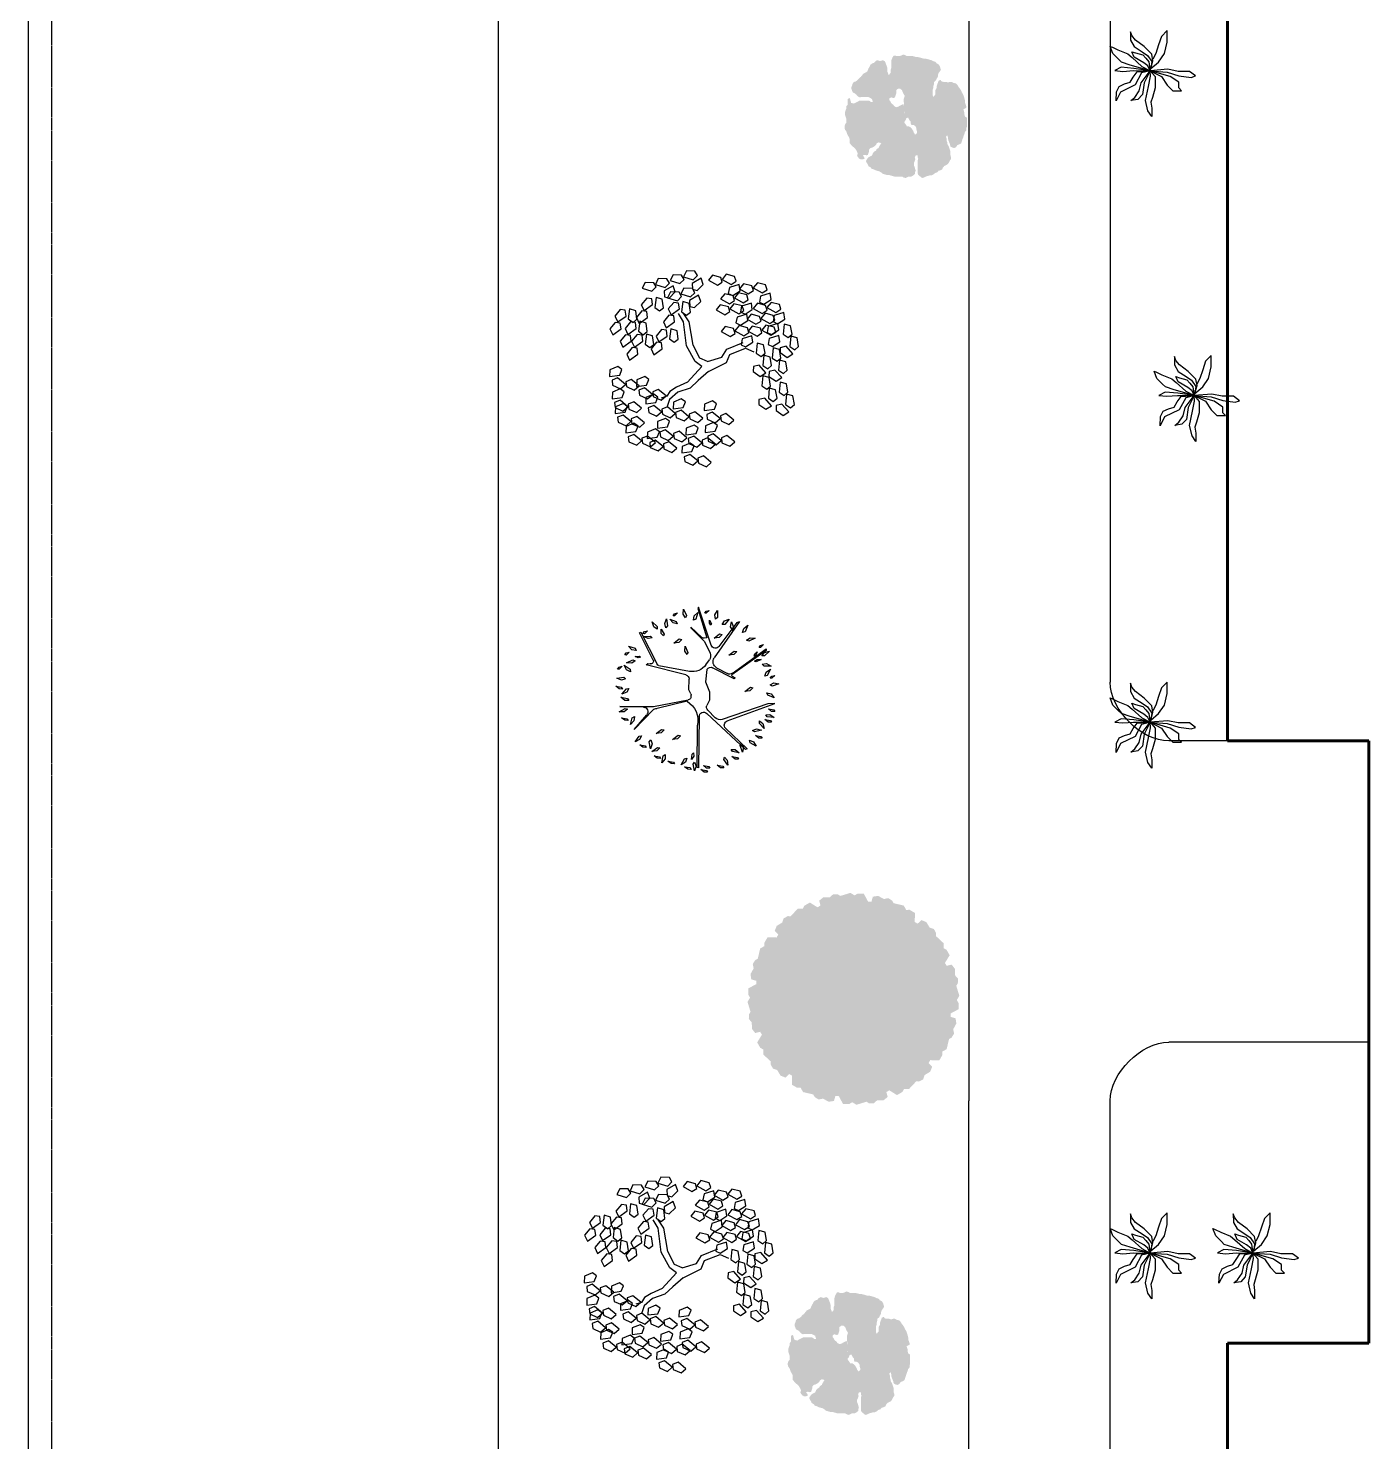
# Model space of a CAD drawing. Header units: millimetres. Extents: x -273369 to 399464, y -35443 to 194245.
# Drawn here: x -273369 to -261969, y -15001 to -2983 of the extents above; entities that cross this region are included whole.
import ezdxf

# ---------------------------------------------------------------- set-up
doc = ezdxf.new("R2010")
doc.units = ezdxf.units.MM
doc.linetypes.add('ACAD_ISO02W100', pattern=[15, 12, -3])
doc.layers.add('TREES', color=3, linetype='Continuous')

# ---------------------------------------------------------------- blocks, each defined once
blk = doc.blocks.new('R_TREE13')
at = {"layer": 'TREES', "color": 3}
for p, q in [((-577, 1185), (-609, 1159)), ((-575, 1160), (-577, 1185)), ((-331, 1155), (-407, 1192)), ((-407, 1192), (-341, 1098)), ((-390, 1229), (-343, 1279)), ((-377, 1278), (-390, 1229)), ((-345, 1304), (-377, 1278)), ((-343, 1279), (-345, 1304)), ((-197, 1314), (-209, 1201)), ((-209, 1201), (-182, 1170)), ((-164, 1237), (-197, 1314)), ((-182, 1170), (-164, 1237)), ((-18, 1279), (-61, 1330)), ((-61, 1330), (-45, 1241)), ((-45, 1241), (-16, 1223)), ((66, 1231), (-22, 1158)), ((-16, 1223), (-18, 1279)), ((36, 1153), (66, 1231)), ((171, 1185), (117, 1250)), ((117, 1250), (138, 1137)), ((174, 1116), (171, 1185)), ((282, 874), (269, 1263)), ((269, 1263), (269, 710)), ((359, 1276), (301, 1178)), ((301, 1178), (314, 1138)), ((314, 1138), (357, 1192)), ((357, 1192), (359, 1276)), ((497, 1186), (454, 1238)), ((454, 1238), (471, 1148)), ((499, 1130), (497, 1186)), ((-939, 940), (-948, 923)), ((-493, 719), (-939, 940)), ((-659, 1066), (-719, 1123)), ((-719, 1123), (-685, 1015)), ((-685, 1015), (-647, 998)), ((-647, 998), (-659, 1066)), ((-622, 1111), (-575, 1160)), ((-609, 1159), (-622, 1111)), ((-549, 1013), (-558, 945)), ((-558, 945), (-542, 926)), ((-531, 966), (-549, 1013)), ((-542, 926), (-531, 966)), ((-445, 1154), (-496, 1052)), ((-496, 1052), (-481, 1013)), ((-481, 1013), (-441, 1070)), ((-441, 1070), (-445, 1154)), ((-341, 1098), (-300, 1093)), ((-300, 1093), (-331, 1155)), ((-22, 1158), (-23, 1117)), ((-23, 1117), (36, 1153)), ((138, 1137), (174, 1116)), ((327, 719), (646, 1029)), ((646, 1029), (405, 821)), ((455, 1062), (436, 1025)), ((436, 1025), (505, 1034)), ((565, 1093), (455, 1062)), ((471, 1148), (499, 1130)), ((505, 1034), (565, 1093)), ((758, 949), (753, 908)), ((753, 908), (815, 940)), ((850, 1016), (758, 949)), ((815, 940), (850, 1016)), ((940, 887), (898, 939)), ((898, 939), (914, 849)), ((-1040, 708), (-1119, 736)), ((-1119, 736), (-1044, 651)), ((-1002, 651), (-1040, 708)), ((-973, 812), (-925, 861)), ((-960, 860), (-973, 812)), ((-927, 886), (-960, 860)), ((-948, 923), (-425, 655)), ((-925, 861), (-927, 886)), ((-881, 876), (-886, 762)), ((-886, 762), (-857, 733)), ((-844, 801), (-881, 876)), ((-857, 733), (-844, 801)), ((-415, 833), (-435, 808)), ((-435, 808), (-428, 769)), ((-249, 180), (-415, 833)), ((269, 710), (159, 141)), ((851, 781), (819, 755)), ((819, 755), (886, 735)), ((964, 764), (851, 781)), ((886, 735), (964, 764)), ((914, 849), (943, 832)), ((943, 832), (940, 887)), ((1012, 739), (943, 648)), ((1000, 656), (1012, 739)), ((1121, 650), (1078, 702)), ((1078, 702), (1095, 612)), ((-1091, 529), (-1169, 498)), ((-1169, 498), (-1055, 484)), ((-1024, 511), (-1091, 529)), ((-1055, 484), (-1024, 511)), ((-1044, 651), (-1002, 651)), ((-998, 587), (-920, 539)), ((-931, 584), (-998, 587)), ((-888, 549), (-931, 584)), ((-920, 539), (-888, 549)), ((-401, 623), (-307, 119)), ((184, 161), (306, 655)), ((715, 670), (646, 579)), ((646, 579), (654, 538)), ((654, 538), (703, 587)), ((703, 587), (715, 670)), ((943, 648), (951, 607)), ((951, 607), (1000, 656)), ((1082, 555), (1061, 519)), ((1061, 519), (1130, 523)), ((1194, 577), (1082, 555)), ((1095, 612), (1123, 595)), ((1123, 595), (1121, 650)), ((1130, 523), (1194, 577)), ((1208, 423), (1166, 475)), ((1166, 475), (1182, 385)), ((-1266, 317), (-1219, 367)), ((-1254, 366), (-1266, 317)), ((-1221, 391), (-1254, 366)), ((-1219, 367), (-1221, 391)), ((-1101, 391), (-1166, 444)), ((-1166, 444), (-1125, 338)), ((-1125, 338), (-1086, 323)), ((-1086, 323), (-1101, 391)), ((-770, 380), (-839, 289)), ((-839, 289), (-831, 248)), ((-831, 248), (-782, 297)), ((-782, 297), (-770, 380)), ((812, 401), (743, 310)), ((743, 310), (751, 269)), ((751, 269), (800, 318)), ((800, 318), (812, 401)), ((1229, 259), (1129, 204)), ((1182, 385), (1211, 368)), ((1184, 188), (1229, 259)), ((1211, 368), (1208, 423)), ((-1244, 227), (-1327, 220)), ((-1327, 220), (-1223, 173)), ((-1217, 43), (-1275, -18)), ((-1275, -18), (-1166, 15)), ((-1185, 189), (-1244, 227)), ((-1223, 173), (-1185, 189)), ((-1149, 53), (-1217, 43)), ((-1166, 15), (-1149, 53)), ((-861, -84), (-1032, 100)), ((-1032, 100), (-1019, 100)), ((-1019, 100), (-797, -126)), ((-639, 199), (-723, 193)), ((-723, 193), (-619, 146)), ((-581, 162), (-639, 199)), ((-619, 146), (-581, 162)), ((-5, 131), (-181, 127)), ((61, 100), (-5, 131)), ((96, 99), (130, 98)), ((1052, 80), (1032, 53)), ((1032, 53), (1087, 50)), ((1143, 87), (1052, 80)), ((1087, 50), (1143, 87)), ((1129, 204), (1120, 164)), ((1120, 164), (1184, 188)), ((1218, 62), (1184, 38)), ((1184, 38), (1249, 13)), ((1329, 37), (1218, 62)), ((1249, 13), (1329, 37)), ((1301, 150), (1259, 202)), ((1259, 202), (1275, 112)), ((1275, 112), (1303, 95)), ((1303, 95), (1301, 150)), ((-1359, -26), (-1337, -13)), ((-737, -234), (-1359, -26)), ((-1337, -13), (-855, -161)), ((-1308, -204), (-1260, -154)), ((-1295, -155), (-1308, -204)), ((-1262, -129), (-1295, -155)), ((-1260, -154), (-1262, -129)), ((-1099, -205), (-1149, -208)), ((-1149, -208), (-1088, -238)), ((-1065, -228), (-1099, -205)), ((-1088, -238), (-1065, -228)), ((-855, -161), (-849, -121)), ((-797, -126), (-603, -217)), ((-414, -147), (-494, -205)), ((-342, -168), (-337, -165)), ((-337, -165), (-133, -139)), ((-133, -139), (30, -206)), ((30, -206), (168, -206)), ((168, -206), (252, -166)), ((330, -180), (456, -303)), ((979, -799), (385, -163)), ((436, -38), (1280, -25)), ((1275, -4), (576, -8)), ((1281, -159), (1238, -107)), ((1238, -107), (1254, -197)), ((1254, -197), (1283, -215)), ((1280, -25), (1275, -4)), ((1283, -215), (1281, -159)), ((1348, -118), (1305, -66)), ((1305, -66), (1321, -156)), ((1321, -156), (1350, -173)), ((1350, -173), (1348, -118)), ((-1234, -296), (-1307, -336)), ((-1307, -336), (-1193, -337)), ((-1165, -307), (-1234, -296)), ((-1193, -337), (-1165, -307)), ((-1134, -454), (-1163, -532)), ((-1163, -532), (-1077, -458)), ((-1076, -416), (-1134, -454)), ((-1124, -699), (-526, -285)), ((-717, -365), (-1108, -662)), ((-1077, -458), (-1076, -416)), ((-853, -283), (-922, -374)), ((-922, -374), (-914, -415)), ((-914, -415), (-865, -366)), ((-865, -366), (-853, -283)), ((-367, -324), (-269, -501)), ((-183, -615), (-366, -258)), ((225, -1166), (483, -418)), ((1141, -443), (1101, -452)), ((1101, -452), (1150, -500)), ((1233, -511), (1141, -443)), ((1276, -386), (1233, -334)), ((1233, -334), (1249, -424)), ((1249, -424), (1278, -441)), ((1278, -441), (1276, -386)), ((-1108, -662), (-1124, -699)), ((-1038, -554), (-1121, -567)), ((-1121, -567), (-1015, -607)), ((-978, -588), (-1038, -554)), ((-1015, -607), (-978, -588)), ((-273, -578), (-678, -1139)), ((-647, -1139), (-250, -575)), ((-570, -525), (-639, -615)), ((-639, -615), (-631, -656)), ((-631, -656), (-582, -608)), ((-582, -608), (-570, -525)), ((-228, -577), (-198, -630)), ((-198, -630), (-183, -615)), ((506, -499), (221, -1281)), ((628, -471), (968, -824)), ((975, -562), (977, -631)), ((1010, -584), (975, -562)), ((977, -631), (1029, -697)), ((1029, -697), (1010, -584)), ((1094, -576), (1110, -666)), ((1136, -628), (1094, -576)), ((1110, -666), (1138, -683)), ((1138, -683), (1136, -628)), ((1150, -500), (1233, -511)), ((-1012, -770), (-1063, -836)), ((-1063, -836), (-958, -791)), ((-945, -751), (-1012, -770)), ((-958, -791), (-945, -751)), ((-819, -815), (-857, -873)), ((-857, -873), (-851, -957)), ((-851, -957), (-803, -853)), ((-803, -853), (-819, -815)), ((24, -787), (-45, -878)), ((-45, -878), (-37, -919)), ((-37, -919), (12, -870)), ((12, -870), (24, -787)), ((666, -914), (639, -978)), ((689, -949), (666, -914)), ((826, -865), (851, -929)), ((866, -873), (826, -865)), ((922, -973), (866, -873)), ((912, -713), (876, -733)), ((876, -733), (937, -764)), ((1020, -750), (912, -713)), ((937, -764), (1020, -750)), ((968, -824), (979, -799)), ((-746, -1095), (-698, -1045)), ((-733, -1046), (-746, -1095)), ((-700, -1021), (-733, -1046)), ((-698, -1045), (-700, -1021)), ((-678, -1139), (-647, -1139)), ((-636, -1194), (-559, -1109)), ((-616, -1112), (-636, -1194)), ((-594, -951), (-625, -991)), ((-625, -991), (-562, -965)), ((-563, -1068), (-616, -1112)), ((-554, -941), (-594, -951)), ((-559, -1109), (-563, -1068)), ((-562, -965), (-554, -941)), ((-473, -944), (-504, -990)), ((-504, -990), (-500, -1057)), ((-500, -1057), (-461, -975)), ((-461, -975), (-473, -944)), ((-422, -1075), (-433, -1144)), ((-433, -1144), (-394, -1218)), ((-391, -1104), (-422, -1075)), ((-394, -1218), (-391, -1104)), ((-294, -1140), (-340, -1210)), ((-340, -1210), (-239, -1157)), ((-229, -1117), (-294, -1140)), ((-239, -1157), (-229, -1117)), ((47, -1151), (64, -1218)), ((86, -1165), (47, -1151)), ((406, -1130), (403, -1199)), ((440, -1155), (406, -1130)), ((451, -1268), (440, -1155)), ((528, -1169), (485, -1117)), ((485, -1117), (502, -1207)), ((547, -1026), (506, -1030)), ((506, -1030), (549, -1084)), ((631, -1104), (547, -1026)), ((549, -1084), (631, -1104)), ((639, -978), (660, -1059)), ((660, -1059), (689, -949)), ((791, -1015), (748, -963)), ((748, -963), (765, -1053)), ((765, -1053), (793, -1070)), ((793, -1070), (791, -1015)), ((851, -929), (922, -973)), ((-240, -1281), (-193, -1231)), ((-228, -1232), (-240, -1281)), ((-195, -1206), (-228, -1232)), ((-193, -1231), (-195, -1206)), ((-85, -1202), (-116, -1264)), ((-116, -1264), (-100, -1346)), ((-100, -1346), (-64, -1238)), ((-64, -1238), (-85, -1202)), ((64, -1218), (130, -1270)), ((130, -1270), (86, -1165)), ((221, -1281), (225, -1166)), ((353, -1226), (310, -1174)), ((310, -1174), (326, -1264)), ((326, -1264), (355, -1281)), ((355, -1281), (353, -1226)), ((403, -1199), (451, -1268)), ((502, -1207), (530, -1225)), ((530, -1225), (528, -1169))]:
    blk.add_line(p, q, dxfattribs=at)
for centre, radius, start, end in [((-473, 760), 45.5, 243.64, 10.6014), ((356, 877), 74.2, 181.8634, 310.8225), ((379, 666), 74.2, 134.2448, 188.0202), ((-446, 614), 45.5, 10.6014, 62.8786), ((-569, 70), 267, 305.6088, 10.6014), ((-182, 197), 69.3, 194.2079, 271.0805), ((80, 142), 45.5, 245.2333, 290.9483), ((113, 140), 45.5, 290.9483, 1.3032), ((501, 356), 372, 211.6861, 281.6811), ((-894, -115), 45.5, 351.8668, 43.0362), ((-559, -115), 111, 246.551, 305.6088), ((-304, -226), 69.3, 123.3556, 207.1442), ((281, -229), 69.3, 45.654, 114.8963), ((439, -112), 74.2, 91.721, 223.4992), ((-761, -305), 74.2, 305.6088, 71.5971), ((-464, -377), 111, 28.8202, 123.7178), ((378, -382), 111, 341.1475, 45.654), ((576, -524), 74.2, 45.654, 159.9847), ((-334, -537), 74.2, 322.3062, 28.8202), ((-239, -584), 13.6, 28.8202, 142.9276)]:
    blk.add_arc(centre, radius, start, end, dxfattribs=at)
blk = doc.blocks.new('R_TREE9')
at = {"layer": 'TREES', "color": 3}
for p, q in [((-699, 992), (-617, 1059)), ((-617, 1059), (-545, 1024)), ((-540, 1054), (-459, 1120)), ((-532, 993), (-540, 1054)), ((-386, 1085), (-460, 983)), ((-459, 1120), (-386, 1085)), ((3, 1024), (43, 1121)), ((43, 1121), (124, 1124)), ((124, 1124), (108, 1000)), ((143, 1027), (171, 1094)), ((171, 1094), (232, 1087)), ((232, 1087), (275, 991)), ((278, 993), (318, 1090)), ((318, 1090), (399, 1093)), ((399, 1093), (382, 969)), ((418, 996), (445, 1063)), ((445, 1063), (506, 1056)), ((459, 955), (499, 1052)), ((499, 1052), (580, 1055)), ((506, 1056), (550, 960)), ((580, 1055), (563, 931)), ((-707, 879), (-583, 895)), ((-683, 802), (-707, 879)), ((-690, 932), (-699, 992)), ((-618, 922), (-690, 932)), ((-545, 1024), (-618, 922)), ((-583, 895), (-540, 835)), ((-547, 867), (-465, 934)), ((-460, 983), (-532, 993)), ((-393, 899), (-466, 797)), ((-465, 934), (-393, 899)), ((-388, 928), (-307, 995)), ((-380, 868), (-388, 928)), ((-235, 960), (-308, 858)), ((-307, 995), (-235, 960)), ((-231, 847), (-149, 914)), ((-77, 878), (-150, 777)), ((-149, 914), (-77, 878)), ((39, 974), (3, 1024)), ((108, 1000), (39, 974)), ((222, 930), (143, 1027)), ((161, 858), (189, 926)), ((189, 926), (250, 918)), ((275, 991), (222, 930)), ((250, 918), (294, 822)), ((314, 943), (278, 993)), ((382, 969), (314, 943)), ((497, 899), (418, 996)), ((436, 827), (464, 895)), ((495, 906), (459, 955)), ((464, 895), (525, 887)), ((563, 931), (495, 906)), ((550, 960), (497, 899)), ((525, 887), (568, 791)), ((599, 958), (626, 1026)), ((678, 861), (599, 958)), ((626, 1026), (687, 1018)), ((731, 922), (678, 861)), ((687, 1018), (731, 922)), ((698, 824), (739, 921)), ((739, 921), (819, 924)), ((819, 924), (803, 800)), ((838, 827), (866, 894)), ((866, 894), (927, 887)), ((927, 887), (970, 791)), ((-1032, 688), (-960, 724)), ((-960, 724), (-923, 604)), ((-839, 667), (-757, 734)), ((-685, 698), (-758, 597)), ((-757, 734), (-685, 698)), ((-579, 788), (-683, 802)), ((-681, 728), (-599, 795)), ((-672, 667), (-681, 728)), ((-527, 760), (-600, 658)), ((-599, 795), (-527, 760)), ((-540, 835), (-579, 788)), ((-555, 754), (-431, 769)), ((-532, 676), (-555, 754)), ((-538, 807), (-547, 867)), ((-466, 797), (-538, 807)), ((-431, 769), (-388, 710)), ((-388, 710), (-427, 662)), ((-389, 786), (-307, 853)), ((-381, 725), (-389, 786)), ((-308, 716), (-381, 725)), ((-308, 858), (-380, 868)), ((-235, 817), (-308, 716)), ((-307, 853), (-235, 817)), ((-223, 786), (-231, 847)), ((-150, 777), (-223, 786)), ((126, 692), (166, 790)), ((241, 761), (161, 858)), ((166, 790), (247, 793)), ((247, 793), (230, 669)), ((294, 822), (241, 761)), ((266, 695), (294, 763)), ((294, 763), (354, 755)), ((354, 755), (398, 659)), ((516, 730), (436, 827)), ((568, 791), (516, 730)), ((617, 789), (645, 857)), ((697, 693), (617, 789)), ((645, 857), (706, 849)), ((749, 754), (697, 693)), ((734, 774), (698, 824)), ((706, 849), (749, 754)), ((803, 800), (734, 774)), ((918, 730), (838, 827)), ((857, 658), (885, 726)), ((885, 726), (945, 718)), ((970, 791), (918, 730)), ((945, 718), (989, 622)), ((-1079, 525), (-1007, 561)), ((-1075, 419), (-1079, 525)), ((-1028, 582), (-1032, 688)), ((-975, 552), (-1028, 582)), ((-1007, 561), (-970, 441)), ((-923, 604), (-975, 552)), ((-847, 553), (-723, 569)), ((-824, 476), (-847, 553)), ((-830, 606), (-839, 667)), ((-758, 597), (-830, 606)), ((-723, 569), (-681, 510)), ((-600, 658), (-672, 667)), ((-427, 662), (-532, 676)), ((-453, 485), (-372, 552)), ((-397, 672), (-273, 688)), ((-374, 595), (-397, 672)), ((-269, 581), (-374, 595)), ((-372, 552), (-299, 517)), ((-295, 547), (-214, 613)), ((-287, 486), (-295, 547)), ((-273, 688), (-231, 629)), ((-231, 629), (-269, 581)), ((-214, 613), (-141, 578)), ((-141, 578), (-214, 476)), ((162, 643), (126, 692)), ((230, 669), (162, 643)), ((345, 598), (266, 695)), ((284, 527), (312, 594)), ((364, 430), (284, 527)), ((312, 594), (373, 587)), ((342, 580), (382, 677)), ((378, 530), (342, 580)), ((398, 659), (345, 598)), ((373, 587), (416, 491)), ((446, 556), (378, 530)), ((382, 677), (463, 680)), ((463, 680), (446, 556)), ((482, 582), (510, 650)), ((561, 486), (482, 582)), ((510, 650), (570, 643)), ((614, 547), (561, 486)), ((570, 643), (614, 547)), ((640, 436), (680, 533)), ((680, 533), (761, 536)), ((761, 536), (744, 412)), ((768, 561), (809, 658)), ((804, 511), (768, 561)), ((873, 537), (804, 511)), ((809, 658), (889, 661)), ((936, 561), (857, 658)), ((889, 661), (873, 537)), ((908, 564), (936, 631)), ((988, 467), (908, 564)), ((936, 631), (997, 624)), ((989, 622), (936, 561)), ((1040, 528), (988, 467)), ((997, 624), (1040, 528)), ((-1125, 343), (-1053, 380)), ((-1021, 389), (-1075, 419)), ((-1053, 380), (-1016, 260)), ((-970, 441), (-1021, 389)), ((-989, 344), (-927, 453)), ((-927, 453), (-854, 450)), ((-915, 375), (-843, 411)), ((-911, 269), (-915, 375)), ((-839, 391), (-914, 316)), ((-854, 450), (-839, 391)), ((-843, 411), (-806, 291)), ((-719, 462), (-824, 476)), ((-786, 335), (-705, 402)), ((-681, 510), (-719, 462)), ((-705, 402), (-632, 367)), ((-632, 367), (-705, 265)), ((-628, 396), (-547, 463)), ((-620, 336), (-628, 396)), ((-547, 463), (-474, 428)), ((-474, 428), (-547, 326)), ((-462, 372), (-338, 388)), ((-438, 295), (-462, 372)), ((-445, 425), (-453, 485)), ((-372, 415), (-445, 425)), ((-299, 517), (-372, 415)), ((-338, 388), (-295, 328)), ((-214, 476), (-287, 486)), ((256, 302), (308, 383)), ((308, 383), (367, 421)), ((320, 283), (408, 389)), ((416, 491), (364, 430)), ((367, 421), (390, 489)), ((408, 389), (507, 421)), ((500, 414), (528, 482)), ((580, 317), (500, 414)), ((528, 482), (589, 474)), ((632, 378), (580, 317)), ((589, 474), (632, 378)), ((676, 386), (640, 436)), ((744, 412), (676, 386)), ((780, 439), (808, 506)), ((859, 342), (780, 439)), ((808, 506), (868, 499)), ((912, 403), (859, 342)), ((868, 499), (912, 403)), ((927, 395), (955, 463)), ((1006, 298), (927, 395)), ((955, 463), (1015, 455)), ((1059, 359), (1006, 298)), ((1015, 455), (1059, 359)), ((-1172, 180), (-1100, 217)), ((-1168, 75), (-1172, 180)), ((-1121, 238), (-1125, 343)), ((-1068, 208), (-1121, 238)), ((-1100, 217), (-1063, 97)), ((-1016, 260), (-1068, 208)), ((-914, 316), (-989, 344)), ((-962, 212), (-890, 248)), ((-958, 106), (-962, 212)), ((-858, 239), (-911, 269)), ((-890, 248), (-853, 128)), ((-806, 291), (-858, 239)), ((-795, 222), (-671, 238)), ((-771, 145), (-795, 222)), ((-778, 275), (-786, 335)), ((-705, 265), (-778, 275)), ((-671, 238), (-628, 178)), ((-628, 178), (-667, 131)), ((-545, 145), (-656, 220)), ((-545, 214), (-650, 277)), ((-547, 326), (-620, 336)), ((-253, 177), (-545, 214)), ((-334, 281), (-438, 295)), ((-295, 328), (-334, 281)), ((-60, 70), (-253, 177)), ((197, 164), (256, 302)), ((267, 133), (320, 283)), ((400, 242), (441, 339)), ((436, 192), (400, 242)), ((505, 218), (436, 192)), ((441, 339), (521, 342)), ((521, 342), (505, 218)), ((540, 244), (568, 312)), ((620, 148), (540, 244)), ((568, 312), (629, 305)), ((672, 209), (620, 148)), ((629, 305), (672, 209)), ((722, 85), (762, 183)), ((762, 183), (843, 186)), ((798, 270), (826, 338)), ((878, 173), (798, 270)), ((826, 338), (887, 330)), ((843, 186), (826, 61)), ((930, 234), (878, 173)), ((887, 330), (930, 234)), ((944, 135), (984, 233)), ((984, 233), (1065, 236)), ((1065, 236), (1048, 111)), ((1083, 138), (1111, 206)), ((1111, 206), (1172, 198)), ((1172, 198), (1216, 102)), ((-1115, 45), (-1168, 75)), ((-1063, 97), (-1115, 45)), ((-1083, 0), (-1020, 108)), ((-1020, 108), (-947, 106)), ((-933, 47), (-1007, -28)), ((-905, 76), (-958, 106)), ((-947, 106), (-933, 47)), ((-853, 128), (-905, 76)), ((-873, 31), (-810, 140)), ((-797, 3), (-873, 31)), ((-810, 140), (-737, 137)), ((-723, 78), (-797, 3)), ((-667, 131), (-771, 145)), ((-737, 137), (-723, 78)), ((-258, 95), (-545, 145)), ((-101, 14), (-258, 95)), ((-60, -80), (-101, 14)), ((4, -11), (-60, 70)), ((4, -11), (197, 164)), ((63, -93), (174, 33)), ((174, 33), (267, 133)), ((559, 76), (587, 144)), ((638, -21), (559, 76)), ((587, 144), (647, 136)), ((691, 40), (638, -21)), ((647, 136), (691, 40)), ((757, 36), (722, 85)), ((826, 61), (757, 36)), ((861, 88), (889, 156)), ((941, -9), (861, 88)), ((889, 156), (950, 148)), ((994, 52), (941, -9)), ((979, 86), (944, 135)), ((950, 148), (994, 52)), ((1048, 111), (979, 86)), ((1163, 41), (1083, 138)), ((1102, -31), (1130, 37)), ((1130, 37), (1191, 30)), ((1216, 102), (1163, 41)), ((1191, 30), (1234, -66)), ((-1119, -142), (-1057, -91)), ((-1093, -244), (-1119, -142)), ((-1007, -28), (-1083, 0)), ((-1057, -91), (-996, -201)), ((-60, -80), (-112, -255)), ((63, -93), (-48, -312)), ((424, -140), (464, -43)), ((460, -190), (424, -140)), ((528, -164), (460, -190)), ((464, -43), (545, -40)), ((545, -40), (528, -164)), ((564, -137), (591, -70)), ((643, -234), (564, -137)), ((591, -70), (652, -77)), ((696, -173), (643, -234)), ((652, -77), (696, -173)), ((692, -153), (733, -55)), ((728, -202), (692, -153)), ((733, -55), (813, -52)), ((813, -52), (797, -176)), ((832, -150), (860, -82)), ((912, -247), (832, -150)), ((860, -82), (921, -90)), ((880, -81), (908, -13)), ((959, -177), (880, -81)), ((908, -13), (969, -20)), ((921, -90), (964, -186)), ((1012, -116), (959, -177)), ((969, -20), (1012, -116)), ((1181, -127), (1102, -31)), ((1234, -66), (1181, -127)), ((-1131, -311), (-1068, -261)), ((-1105, -413), (-1131, -311)), ((-1035, -262), (-1093, -244)), ((-1068, -261), (-1007, -370)), ((-996, -201), (-1035, -262)), ((-967, -350), (-895, -336)), ((-895, -336), (-869, -392)), ((-892, -292), (-829, -241)), ((-866, -394), (-892, -292)), ((-829, -241), (-768, -351)), ((-757, -236), (-695, -185)), ((-731, -338), (-757, -236)), ((-673, -356), (-731, -338)), ((-695, -185), (-633, -294)), ((-633, -294), (-673, -356)), ((-489, -299), (-426, -248)), ((-463, -401), (-489, -299)), ((-426, -248), (-365, -357)), ((-212, -318), (-293, -518)), ((-112, -255), (-212, -318)), ((-48, -312), (-147, -355)), ((582, -306), (610, -238)), ((662, -403), (582, -306)), ((610, -238), (671, -246)), ((714, -342), (662, -403)), ((671, -246), (714, -342)), ((797, -176), (728, -202)), ((851, -318), (879, -251)), ((930, -415), (851, -318)), ((879, -251), (939, -258)), ((964, -186), (912, -247)), ((939, -258), (983, -354)), ((-1046, -431), (-1105, -413)), ((-1007, -370), (-1046, -431)), ((-1014, -524), (-952, -473)), ((-1005, -469), (-967, -350)), ((-926, -480), (-1005, -469)), ((-952, -473), (-890, -582)), ((-869, -392), (-926, -480)), ((-903, -461), (-840, -411)), ((-877, -563), (-903, -461)), ((-807, -412), (-866, -394)), ((-840, -411), (-779, -520)), ((-779, -520), (-819, -582)), ((-768, -351), (-807, -412)), ((-778, -619), (-740, -500)), ((-769, -405), (-706, -354)), ((-743, -507), (-769, -405)), ((-684, -525), (-743, -507)), ((-740, -500), (-668, -487)), ((-706, -354), (-645, -464)), ((-645, -464), (-684, -525)), ((-668, -487), (-641, -542)), ((-643, -563), (-605, -444)), ((-605, -444), (-533, -430)), ((-507, -485), (-564, -574)), ((-533, -430), (-507, -485)), ((-500, -468), (-437, -417)), ((-474, -570), (-500, -468)), ((-404, -419), (-463, -401)), ((-437, -417), (-376, -526)), ((-365, -357), (-404, -419)), ((-375, -626), (-337, -506)), ((-337, -506), (-265, -493)), ((-265, -493), (-238, -548)), ((-147, -355), (-223, -549)), ((983, -354), (930, -415)), ((-1026, -693), (-963, -642)), ((-1000, -795), (-1026, -693)), ((-988, -626), (-1014, -524)), ((-930, -644), (-988, -626)), ((-963, -642), (-902, -752)), ((-890, -582), (-930, -644)), ((-819, -582), (-877, -563)), ((-698, -630), (-778, -619)), ((-775, -693), (-712, -642)), ((-749, -795), (-775, -693)), ((-712, -642), (-651, -751)), ((-641, -542), (-698, -630)), ((-564, -574), (-643, -563)), ((-641, -618), (-578, -567)), ((-614, -720), (-641, -618)), ((-578, -567), (-517, -676)), ((-517, -676), (-556, -738)), ((-494, -630), (-432, -579)), ((-468, -732), (-494, -630)), ((-416, -588), (-474, -570)), ((-432, -579), (-371, -689)), ((-376, -526), (-416, -588)), ((-371, -689), (-410, -750)), ((-295, -637), (-375, -626)), ((-238, -548), (-295, -637)), ((-285, -692), (-161, -680)), ((-264, -770), (-285, -692)), ((-223, -549), (-177, -650)), ((-161, -680), (-120, -741)), ((-13, -715), (4, -644)), ((4, -644), (65, -642)), ((65, -642), (124, -729)), ((-941, -813), (-1000, -795)), ((-902, -752), (-941, -813)), ((-900, -851), (-862, -732)), ((-821, -862), (-900, -851)), ((-862, -732), (-790, -718)), ((-764, -773), (-821, -862)), ((-790, -718), (-764, -773)), ((-786, -862), (-724, -811)), ((-760, -964), (-786, -862)), ((-690, -813), (-749, -795)), ((-724, -811), (-662, -920)), ((-651, -751), (-690, -813)), ((-652, -787), (-589, -736)), ((-626, -889), (-652, -787)), ((-556, -738), (-614, -720)), ((-589, -736), (-528, -845)), ((-528, -845), (-567, -907)), ((-527, -945), (-488, -825)), ((-506, -799), (-443, -749)), ((-480, -901), (-506, -799)), ((-488, -825), (-417, -812)), ((-410, -750), (-468, -732)), ((-390, -867), (-447, -956)), ((-443, -749), (-382, -858)), ((-382, -858), (-421, -920)), ((-417, -812), (-390, -867)), ((-380, -957), (-342, -838)), ((-342, -838), (-270, -825)), ((-270, -825), (-244, -880)), ((-160, -787), (-264, -770)), ((-120, -741), (-160, -787)), ((-135, -771), (-10, -759)), ((-114, -849), (-135, -771)), ((-10, -866), (-114, -849)), ((81, -798), (-13, -715)), ((-10, -759), (30, -820)), ((30, -820), (-10, -866)), ((46, -909), (63, -838)), ((63, -838), (124, -836)), ((124, -729), (81, -798)), ((118, -761), (242, -749)), ((139, -839), (118, -761)), ((124, -836), (182, -923)), ((243, -856), (139, -839)), ((242, -749), (283, -810)), ((283, -810), (243, -856)), ((268, -840), (393, -828)), ((289, -918), (268, -840)), ((390, -784), (407, -712)), ((484, -867), (390, -784)), ((393, -828), (433, -889)), ((407, -712), (468, -710)), ((468, -710), (527, -798)), ((527, -798), (484, -867)), ((-702, -982), (-760, -964)), ((-662, -920), (-702, -982)), ((-661, -1020), (-623, -901)), ((-581, -1031), (-661, -1020)), ((-567, -907), (-626, -889)), ((-623, -901), (-551, -887)), ((-524, -942), (-581, -1031)), ((-551, -887), (-524, -942)), ((-447, -956), (-527, -945)), ((-519, -1024), (-394, -1012)), ((-498, -1102), (-519, -1024)), ((-421, -920), (-480, -901)), ((-394, -1012), (-354, -1073)), ((-301, -968), (-380, -957)), ((-244, -880), (-301, -968)), ((-246, -1047), (-229, -975)), ((-229, -975), (-168, -973)), ((-227, -886), (-102, -874)), ((-206, -964), (-227, -886)), ((-102, -981), (-206, -964)), ((-168, -973), (-110, -1061)), ((-102, -874), (-62, -935)), ((-62, -935), (-102, -981)), ((-77, -965), (48, -953)), ((-56, -1043), (-77, -965)), ((139, -992), (46, -909)), ((48, -953), (89, -1014)), ((89, -1014), (48, -1060)), ((182, -923), (139, -992)), ((194, -974), (318, -962)), ((215, -1052), (194, -974)), ((393, -935), (289, -918)), ((318, -962), (359, -1023)), ((359, -1023), (319, -1069)), ((344, -1053), (469, -1041)), ((433, -889), (393, -935)), ((466, -996), (483, -925)), ((560, -1079), (466, -996)), ((469, -1041), (509, -1102)), ((483, -925), (544, -923)), ((544, -923), (603, -1011)), ((603, -1011), (560, -1079)), ((-394, -1119), (-498, -1102)), ((-354, -1073), (-394, -1119)), ((-369, -1103), (-244, -1091)), ((-348, -1181), (-369, -1103)), ((-244, -1198), (-348, -1181)), ((-153, -1130), (-246, -1047)), ((-244, -1091), (-204, -1152)), ((-204, -1152), (-244, -1198)), ((-110, -1061), (-153, -1130)), ((48, -1060), (-56, -1043)), ((319, -1069), (215, -1052)), ((365, -1130), (344, -1053)), ((469, -1148), (365, -1130)), ((509, -1102), (469, -1148))]:
    blk.add_line(p, q, dxfattribs=at)
blk = doc.blocks.new('R_TREE8')
at = {"layer": 'TREES', "color": 3}
for p, q in [((-4, 1005), (-86, 880)), ((-4, 818), (-4, 1005)), ((-694, 461), (-793, 655)), ((-793, 655), (-781, 455)), ((-308, 624), (-466, 649)), ((-466, 649), (-378, 580)), ((-86, 880), (-139, 649)), ((-139, 649), (-74, 336)), ((-22, 686), (-4, 818)), ((13, 580), (-22, 686)), ((-781, 455), (-723, 336)), ((-723, 336), (-606, 279)), ((-372, 304), (-694, 461)), ((-378, 580), (-279, 436)), ((-209, 517), (-308, 624)), ((-279, 436), (-238, 254)), ((-168, 254), (-209, 517)), ((-74, 336), (-28, 110)), ((72, 367), (13, 580)), ((72, 117), (72, 367)), ((341, 305), (468, 432)), ((468, 432), (659, 432)), ((659, 432), (595, 369)), ((595, 369), (595, 242)), ((-822, -15), (-647, 4)), ((-647, 4), (-407, -15)), ((-606, 279), (-483, 242)), ((-483, 242), (-413, 129)), ((-413, 129), (-326, 10)), ((-226, 35), (-372, 304)), ((-326, 10), (-40, -12)), ((-238, 254), (-40, -12)), ((-40, -12), (-226, 35)), ((-40, -12), (-168, 254)), ((-40, -12), (72, 117)), ((405, 115), (-40, -12)), ((-40, -12), (214, 115)), ((-28, 110), (-40, -12)), ((-40, -12), (340, 17)), ((214, 115), (341, 305)), ((340, 17), (597, 98)), ((580, 4), (352, -46)), ((595, 242), (405, 115)), ((837, 4), (580, 4)), ((597, 98), (872, 135)), ((971, 104), (837, 4)), ((872, 135), (971, 104)), ((-738, -266), (-865, -393)), ((-682, -90), (-822, -15)), ((-675, -203), (-738, -266)), ((-402, -65), (-682, -90)), ((-484, -139), (-675, -203)), ((-536, -384), (-437, -303)), ((-40, -12), (-484, -139)), ((-437, -303), (-220, -109)), ((-407, -15), (-40, -12)), ((-40, -12), (-402, -65)), ((-180, -190), (-390, -315)), ((-220, -109), (-40, -12)), ((-197, -365), (-133, -290)), ((-86, -121), (-180, -190)), ((-133, -290), (-69, -209)), ((-98, -353), (-4, -215)), ((-40, -12), (-86, -121)), ((-69, -209), (-40, -12)), ((352, -46), (-40, -12)), ((-40, -12), (25, -234)), ((-4, -215), (-22, -59)), ((-22, -59), (151, -203)), ((25, -234), (-4, -378)), ((87, -393), (24, -266)), ((151, -203), (278, -393)), ((-865, -393), (-927, -553)), ((-927, -553), (-875, -534)), ((-875, -534), (-752, -472)), ((-752, -472), (-536, -384)), ((-472, -691), (-390, -547)), ((-390, -315), (-442, -434)), ((-442, -434), (-361, -409)), ((-390, -547), (-215, -434)), ((-361, -409), (-197, -365)), ((-168, -547), (-361, -691)), ((-215, -434), (-98, -353)), ((-4, -378), (-168, -547)), ((151, -584), (87, -393)), ((214, -774), (151, -584)), ((278, -393), (341, -647)), ((-477, -878), (-472, -691)), ((-442, -791), (-477, -878)), ((-361, -691), (-442, -791)), ((341, -901), (214, -774)), ((341, -647), (341, -901))]:
    blk.add_line(p, q, dxfattribs=at)

msp = doc.modelspace()

# ---------------------------------------------------------------- hatches: boundary and pattern name
h = msp.add_hatch(color=256)
h.dxf.hatch_style = 1
h.set_gradient(color1=(63, 127, 79), color2=(0, 153, 0), rotation=147, tint=1)
h.paths.add_polyline_path([(-266067.656, -4229.8), (-266101.273, -4220.225), (-266115.85, -4207.746), (-266132.15, -4199.04), (-266165.562, -4189.523), (-266180.344, -4181.629), (-266196.644, -4176.986), (-266207.275, -4163.637), (-266223.576, -4154.931), (-266228.537, -4141.583), (-266239.168, -4124.171), (-266244.837, -4110.822), (-266234.207, -4093.411), (-266223.576, -4080.062), (-266192.858, -4063.657), (-266186.013, -4045.239), (-266174.674, -4031.891), (-266159.082, -4023.185), (-266153.412, -4009.836), (-266137.111, -4001.131), (-266132.15, -3987.782), (-266114.488, -3958.854), (-266137.111, -3952.959), (-266153.412, -3961.665), (-266159.082, -3975.013), (-266174.674, -3987.782), (-266190.974, -3997.068), (-266207.275, -4001.131), (-266217.906, -4014.479), (-266217.906, -4027.828), (-266228.326, -4059.826), (-266239.168, -4062.651), (-266255.468, -4058.588), (-266271.769, -4062.651), (-266261.138, -4076), (-266255.468, -4089.348), (-266271.769, -4098.054), (-266287.361, -4098.054), (-266303.662, -4089.348), (-266314.293, -4076), (-266319.962, -4062.651), (-266314.293, -4049.302), (-266319.962, -4031.891), (-266336.263, -4005.193), (-266357.525, -3987.782), (-266373.825, -3970.37), (-266384.456, -3957.022), (-266384.456, -3922.199), (-266389.417, -3908.85), (-266400.048, -3891.439), (-266405.718, -3878.09), (-266410.679, -3860.678), (-266422.019, -3847.33), (-266426.98, -3829.918), (-266426.98, -3816.57), (-266422.019, -3799.158), (-266410.679, -3785.809), (-266410.679, -3755.049), (-266422.019, -3720.226), (-266422.019, -3693.529), (-266416.349, -3676.117), (-266410.679, -3662.769), (-266410.679, -3645.357), (-266400.048, -3632.009), (-266400.048, -3583.837), (-266384.456, -3575.131), (-266378.786, -3588.48), (-266370.626, -3617.119), (-266346.894, -3623.303), (-266297.992, -3597.186), (-266217.906, -3597.186), (-266201.605, -3609.954), (-266186.013, -3609.954), (-266193.552, -3583.495), (-266225.513, -3566.426), (-266282.4, -3566.426), (-266298.701, -3570.488), (-266314.293, -3561.783), (-266324.923, -3548.434), (-266341.224, -3535.665), (-266357.525, -3526.96), (-266368.156, -3498.355), (-266368.156, -3482.851), (-266362.486, -3469.502), (-266357.525, -3452.091), (-266346.894, -3438.742), (-266330.593, -3434.679), (-266314.293, -3421.33), (-266303.662, -3407.982), (-266287.361, -3395.213), (-266266.099, -3368.516), (-266234.415, -3351.594), (-266221.538, -3321.278), (-266212.236, -3306.996), (-266207.275, -3293.647), (-266190.974, -3280.878), (-266174.674, -3276.235), (-266164.043, -3262.887), (-266148.451, -3254.181), (-266123.819, -3261.197), (-266100.258, -3254.181), (-266083.957, -3262.887), (-266078.287, -3276.235), (-266073.326, -3289.584), (-266067.656, -3302.933), (-266062.695, -3320.344), (-266062.695, -3351.104), (-266057.025, -3364.453), (-266051.356, -3381.865), (-266035.764, -3362.286), (-266035.764, -3337.756), (-266030.094, -3324.407), (-266030.094, -3262.887), (-266025.133, -3245.475), (-266019.463, -3232.126), (-266008.832, -3214.715), (-265992.531, -3214.715), (-265983.838, -3219.358), (-265960.639, -3219.358), (-265944.338, -3214.715), (-265928.037, -3206.009), (-265912.445, -3210.652), (-265896.145, -3219.358), (-265847.951, -3219.358), (-265831.651, -3223.421), (-265815.35, -3228.064), (-265799.758, -3228.064), (-265783.457, -3232.126), (-265767.157, -3236.77), (-265751.565, -3241.413), (-265735.264, -3241.413), (-265718.963, -3245.475), (-265685.552, -3254.992), (-265670.77, -3262.887), (-265654.47, -3267.53), (-265643.839, -3280.878), (-265627.538, -3289.584), (-265616.907, -3302.933), (-265607.549, -3335.777), (-265616.907, -3351.104), (-265627.538, -3364.453), (-265633.208, -3381.865), (-265633.208, -3395.213), (-265643.839, -3412.625), (-265649.508, -3425.974), (-265665.1, -3438.742), (-265665.1, -3452.091), (-265670.77, -3474.145), (-265670.77, -3487.494), (-265676.44, -3504.905), (-265676.44, -3553.077), (-265670.77, -3566.426), (-265654.47, -3545.958), (-265654.47, -3508.968), (-265643.839, -3491.557), (-265643.839, -3478.208), (-265638.878, -3460.796), (-265633.208, -3447.448), (-265627.538, -3430.036), (-265611.946, -3421.331), (-265601.315, -3434.679), (-265585.014, -3438.742), (-265563.753, -3438.742), (-265547.452, -3443.385), (-265531.151, -3438.742), (-265515.559, -3438.742), (-265499.259, -3447.448), (-265477.997, -3452.091), (-265466.657, -3465.439), (-265456.027, -3482.851), (-265445.396, -3496.2), (-265434.765, -3513.611), (-265429.095, -3526.96), (-265418.464, -3544.371), (-265413.503, -3557.72), (-265407.833, -3575.131), (-265402.872, -3597.186), (-265402.872, -3614.597), (-265397.202, -3627.946), (-265391.533, -3645.357), (-265391.533, -3658.706), (-265416.366, -3671.969), (-265407.833, -3698.172), (-265407.833, -3711.521), (-265402.872, -3732.995), (-265386.571, -3742.281), (-265386.571, -3821.213), (-265391.533, -3834.561), (-265391.533, -3851.973), (-265402.872, -3865.322), (-265407.833, -3882.733), (-265413.503, -3896.082), (-265418.464, -3913.493), (-265424.134, -3926.842), (-265429.095, -3944.253), (-265434.765, -3961.665), (-265451.065, -3970.37), (-265466.657, -3975.013), (-265477.997, -3992.425), (-265493.589, -4001.131), (-265509.89, -3997.068), (-265526.19, -3987.782), (-265531.151, -3966.308), (-265536.821, -3952.959), (-265541.782, -3939.61), (-265547.452, -3922.199), (-265547.452, -3908.85), (-265553.122, -3891.439), (-265563.753, -3904.787), (-265558.083, -3922.199), (-265558.083, -3939.61), (-265553.122, -3952.959), (-265553.122, -3966.308), (-265541.782, -3983.719), (-265536.821, -3997.068), (-265526.19, -4029.714), (-265526.19, -4062.651), (-265520.52, -4080.062), (-265520.52, -4093.411), (-265531.151, -4106.76), (-265536.821, -4120.109), (-265547.452, -4137.52), (-265578.756, -4154.239), (-265590.684, -4168.28), (-265595.645, -4181.629), (-265611.946, -4190.335), (-265627.538, -4194.397), (-265638.878, -4207.746), (-265654.47, -4212.389), (-265670.77, -4225.157), (-265687.071, -4233.863), (-265702.663, -4233.863), (-265735.264, -4243.149), (-265751.565, -4251.855), (-265767.157, -4255.918), (-265783.457, -4243.149), (-265799.758, -4229.8), (-265804.719, -4216.452), (-265804.719, -4106.76), (-265799.758, -4093.411), (-265804.719, -4080.062), (-265804.719, -4062.651), (-265821.02, -4062.651), (-265829.15, -4081.792), (-265824.474, -4096.154), (-265831.651, -4115.465), (-265837.321, -4128.814), (-265837.321, -4146.226), (-265831.651, -4159.574), (-265822.015, -4193.391), (-265826.69, -4207.746), (-265826.69, -4221.095), (-265842.282, -4233.863), (-265858.582, -4243.149), (-265882.868, -4243.149), (-265906.776, -4255.918), (-265923.076, -4251.855), (-265938.668, -4243.149), (-266003.162, -4243.149), (-266050.027, -4229.8)])
h.paths.add_polyline_path([(-266003.162, -3645.357), (-265987.57, -3654.063), (-265971.27, -3650), (-265954.969, -3640.714), (-265938.668, -3632.009), (-265923.076, -3627.946), (-265917.407, -3755.049), (-265923.076, -3597.186), (-265923.076, -3583.837), (-265914.572, -3557.72), (-265928.037, -3535.665), (-265933.707, -3522.317), (-265938.668, -3508.968), (-265954.969, -3496.2), (-265971.27, -3496.2), (-265987.57, -3508.968), (-265987.57, -3539.728), (-265992.531, -3553.077), (-265998.201, -3570.488), (-266008.975, -3576.504), (-266030.094, -3570.488), (-266046.394, -3579.194), (-266046.394, -3592.543), (-266035.764, -3605.891), (-266030.094, -3619.24), (-266013.793, -3632.009)], flags=16)
h.paths.add_polyline_path([(-265917.407, -3777.104), (-265906.776, -3763.755), (-265901.106, -3746.344), (-265885.514, -3742.281), (-265874.883, -3763.755), (-265864.252, -3777.104), (-265864.252, -3790.452), (-265858.582, -3803.801), (-265842.282, -3803.801), (-265826.69, -3812.507), (-265815.35, -3829.918), (-265815.35, -3843.267), (-265810.389, -3860.678), (-265810.389, -3874.027), (-265826.69, -3886.796), (-265837.321, -3869.384), (-265842.282, -3856.035), (-265852.913, -3838.624), (-265864.252, -3825.275), (-265879.844, -3816.57), (-265896.145, -3816.57), (-265906.776, -3799.158), (-265917.407, -3785.809)], flags=16)
h = msp.add_hatch(color=256)
h.dxf.hatch_style = 1
h.set_gradient(color1=(153, 204, 0), color2=(51, 51, 51), rotation=208, tint=1)
h.paths.add_polyline_path([(-266325.564, -12135.98), (-266361.407, -12114.425), (-266386.498, -12129.452), (-266439.68, -12129.298), (-266475.841, -12061.872), (-266504.786, -12061.872), (-266516.683, -12103.944), (-266561.754, -12110.324), (-266610.46, -12083.577), (-266647.247, -12091.416), (-266681.199, -12069.76), (-266692.649, -12048.328), (-266779.404, -12028.123), (-266799.668, -11991.534), (-266828.91, -11992.003), (-266874.89, -11965.278), (-266872.494, -11888.805), (-266897.561, -11874.333), (-266928.9, -11904.82), (-266971.122, -11887.809), (-266999.93, -11840.292), (-267035.708, -11828.688), (-267054.283, -11792.957), (-267053.483, -11768.672), (-267118.512, -11707.796), (-267117.767, -11665.977), (-267143.326, -11651.762), (-267169.784, -11605.628), (-267129.472, -11540.598), (-267143.944, -11515.532), (-267186.328, -11526.264), (-267214.389, -11490.422), (-267215.578, -11434.867), (-267240.761, -11406.929), (-267238.982, -11366.697), (-267226.146, -11346.065), (-267252.025, -11260.83), (-267230.471, -11224.987), (-267245.498, -11199.897), (-267245.344, -11146.714), (-267177.918, -11110.553), (-267177.918, -11081.609), (-267219.99, -11069.712), (-267226.37, -11024.641), (-267199.622, -10975.934), (-267207.462, -10939.148), (-267185.806, -10905.196), (-267164.374, -10893.745), (-267144.168, -10806.991), (-267107.58, -10786.727), (-267108.049, -10757.484), (-267081.324, -10711.504), (-267004.851, -10713.9), (-266990.379, -10688.833), (-267020.866, -10657.494), (-267003.855, -10615.272), (-266956.338, -10586.464), (-266944.734, -10550.687), (-266909.003, -10532.111), (-266884.717, -10532.911), (-266823.842, -10467.882), (-266782.023, -10468.627), (-266767.808, -10443.068), (-266721.673, -10416.611), (-266656.644, -10456.922), (-266631.577, -10442.45), (-266642.31, -10400.066), (-266606.467, -10372.006), (-266550.913, -10370.816), (-266522.975, -10345.634), (-266482.743, -10347.413), (-266462.111, -10360.248), (-266376.876, -10334.369), (-266341.033, -10355.924), (-266315.943, -10340.897), (-266262.76, -10341.051), (-266226.599, -10408.476), (-266197.654, -10408.476), (-266185.757, -10366.404), (-266140.686, -10360.025), (-266091.98, -10386.772), (-266055.193, -10378.932), (-266021.241, -10400.589), (-266009.791, -10422.021), (-265923.036, -10442.226), (-265902.772, -10478.814), (-265873.53, -10478.346), (-265827.55, -10505.07), (-265829.946, -10581.543), (-265804.879, -10596.016), (-265773.54, -10565.529), (-265731.318, -10582.539), (-265702.51, -10630.056), (-265666.732, -10641.66), (-265648.157, -10677.391), (-265648.957, -10701.677), (-265583.928, -10762.553), (-265584.673, -10804.371), (-265559.114, -10818.587), (-265532.656, -10864.721), (-265572.968, -10929.75), (-265558.496, -10954.817), (-265516.112, -10944.084), (-265488.051, -10979.927), (-265486.862, -11035.482), (-265461.679, -11063.42), (-265463.458, -11103.651), (-265476.294, -11124.283), (-265450.415, -11209.518), (-265471.969, -11245.361), (-265456.942, -11270.452), (-265457.096, -11323.634), (-265524.522, -11359.795), (-265524.522, -11388.74), (-265482.45, -11400.637), (-265476.07, -11445.708), (-265502.818, -11494.414), (-265494.978, -11531.201), (-265516.634, -11565.153), (-265538.066, -11576.603), (-265558.272, -11663.358), (-265594.86, -11683.622), (-265594.392, -11712.864), (-265621.116, -11758.845), (-265697.589, -11756.448), (-265712.061, -11781.515), (-265681.574, -11812.854), (-265698.585, -11855.077), (-265746.102, -11883.884), (-265757.706, -11919.662), (-265793.437, -11938.237), (-265817.723, -11937.437), (-265878.599, -12002.466), (-265920.417, -12001.721), (-265934.632, -12027.28), (-265980.767, -12053.738), (-266045.796, -12013.426), (-266070.863, -12027.899), (-266060.13, -12070.282), (-266095.973, -12098.343), (-266151.527, -12099.532), (-266179.466, -12124.715), (-266219.697, -12122.936), (-266240.329, -12110.101)])
h = msp.add_hatch(color=256)
h.dxf.hatch_style = 1
h.set_gradient(color1=(63, 127, 79), color2=(0, 153, 0), rotation=147, tint=1)
h.paths.add_polyline_path([(-266550.267, -14747.169), (-266583.884, -14737.593), (-266598.46, -14725.114), (-266614.761, -14716.409), (-266648.172, -14706.892), (-266662.954, -14698.997), (-266679.255, -14694.354), (-266689.886, -14681.006), (-266706.186, -14672.3), (-266711.147, -14658.951), (-266721.778, -14641.54), (-266727.448, -14628.191), (-266716.817, -14610.78), (-266706.186, -14597.431), (-266675.469, -14581.025), (-266668.624, -14562.608), (-266657.284, -14549.259), (-266641.692, -14540.553), (-266636.023, -14527.205), (-266619.722, -14518.499), (-266614.761, -14505.15), (-266597.098, -14476.222), (-266619.722, -14470.327), (-266636.023, -14479.033), (-266641.692, -14492.382), (-266657.284, -14505.15), (-266673.585, -14514.436), (-266689.886, -14518.499), (-266700.517, -14531.848), (-266700.517, -14545.197), (-266710.936, -14577.194), (-266721.778, -14580.019), (-266738.079, -14575.957), (-266754.38, -14580.019), (-266743.749, -14593.368), (-266738.079, -14606.717), (-266754.38, -14615.423), (-266769.972, -14615.423), (-266786.272, -14606.717), (-266796.903, -14593.368), (-266802.573, -14580.019), (-266796.903, -14566.671), (-266802.573, -14549.259), (-266818.874, -14522.562), (-266840.135, -14505.15), (-266856.436, -14487.739), (-266867.067, -14474.39), (-266867.067, -14439.567), (-266872.028, -14426.219), (-266882.659, -14408.807), (-266888.329, -14395.458), (-266893.29, -14378.047), (-266904.629, -14364.698), (-266909.59, -14347.287), (-266909.59, -14333.938), (-266904.629, -14316.527), (-266893.29, -14303.178), (-266893.29, -14272.418), (-266904.629, -14237.595), (-266904.629, -14210.897), (-266898.96, -14193.486), (-266893.29, -14180.137), (-266893.29, -14162.726), (-266882.659, -14149.377), (-266882.659, -14101.206), (-266867.067, -14092.5), (-266861.397, -14105.849), (-266853.237, -14134.488), (-266829.505, -14140.671), (-266780.602, -14114.554), (-266700.517, -14114.554), (-266684.216, -14127.323), (-266668.624, -14127.323), (-266676.163, -14100.863), (-266708.124, -14083.794), (-266765.011, -14083.794), (-266781.311, -14087.857), (-266796.903, -14079.151), (-266807.534, -14065.802), (-266823.835, -14053.034), (-266840.135, -14044.328), (-266850.766, -14015.724), (-266850.766, -14000.219), (-266845.096, -13986.871), (-266840.135, -13969.459), (-266829.505, -13956.11), (-266813.204, -13952.048), (-266796.903, -13938.699), (-266786.272, -13925.35), (-266769.972, -13912.582), (-266748.71, -13885.884), (-266717.025, -13868.963), (-266704.149, -13838.647), (-266694.847, -13824.364), (-266689.886, -13811.015), (-266673.585, -13798.247), (-266657.284, -13793.604), (-266646.653, -13780.255), (-266631.062, -13771.549), (-266606.429, -13778.566), (-266582.868, -13771.549), (-266566.568, -13780.255), (-266560.898, -13793.604), (-266555.937, -13806.953), (-266550.267, -13820.301), (-266545.306, -13837.713), (-266545.306, -13868.473), (-266539.636, -13881.822), (-266533.966, -13899.233), (-266518.374, -13879.655), (-266518.374, -13855.124), (-266512.704, -13841.775), (-266512.704, -13780.255), (-266507.743, -13762.844), (-266502.074, -13749.495), (-266491.443, -13732.084), (-266475.142, -13732.084), (-266466.448, -13736.727), (-266443.249, -13736.727), (-266426.949, -13732.084), (-266410.648, -13723.378), (-266395.056, -13728.021), (-266378.755, -13736.727), (-266330.562, -13736.727), (-266314.261, -13740.789), (-266297.961, -13745.432), (-266282.369, -13745.432), (-266266.068, -13749.495), (-266249.767, -13754.138), (-266234.175, -13758.781), (-266217.875, -13758.781), (-266201.574, -13762.844), (-266168.163, -13772.361), (-266153.381, -13780.255), (-266137.08, -13784.898), (-266126.449, -13798.247), (-266110.149, -13806.953), (-266099.518, -13820.301), (-266090.159, -13853.146), (-266099.518, -13868.473), (-266110.149, -13881.822), (-266115.818, -13899.233), (-266115.818, -13912.582), (-266126.449, -13929.993), (-266132.119, -13943.342), (-266147.711, -13956.11), (-266147.711, -13969.459), (-266153.381, -13991.514), (-266153.381, -14004.862), (-266159.051, -14022.274), (-266159.051, -14070.445), (-266153.381, -14083.794), (-266137.08, -14063.326), (-266137.08, -14026.336), (-266126.449, -14008.925), (-266126.449, -13995.576), (-266121.488, -13978.165), (-266115.818, -13964.816), (-266110.149, -13947.405), (-266094.557, -13938.699), (-266083.926, -13952.048), (-266067.625, -13956.11), (-266046.363, -13956.11), (-266030.063, -13960.753), (-266013.762, -13956.11), (-265998.17, -13956.11), (-265981.869, -13964.816), (-265960.608, -13969.459), (-265949.268, -13982.808), (-265938.637, -14000.219), (-265928.006, -14013.568), (-265917.375, -14030.979), (-265911.706, -14044.328), (-265901.075, -14061.74), (-265896.114, -14075.088), (-265890.444, -14092.5), (-265885.483, -14114.554), (-265885.483, -14131.966), (-265879.813, -14145.314), (-265874.143, -14162.726), (-265874.143, -14176.075), (-265898.977, -14189.337), (-265890.444, -14215.54), (-265890.444, -14228.889), (-265885.483, -14250.363), (-265869.182, -14259.649), (-265869.182, -14338.581), (-265874.143, -14351.93), (-265874.143, -14369.341), (-265885.483, -14382.69), (-265890.444, -14400.101), (-265896.114, -14413.45), (-265901.075, -14430.862), (-265906.745, -14444.21), (-265911.706, -14461.622), (-265917.375, -14479.033), (-265933.676, -14487.739), (-265949.268, -14492.382), (-265960.608, -14509.793), (-265976.2, -14518.499), (-265992.5, -14514.436), (-266008.801, -14505.15), (-266013.762, -14483.676), (-266019.432, -14470.327), (-266024.393, -14456.979), (-266030.063, -14439.567), (-266030.063, -14426.219), (-266035.733, -14408.807), (-266046.363, -14422.156), (-266040.694, -14439.567), (-266040.694, -14456.979), (-266035.733, -14470.327), (-266035.733, -14483.676), (-266024.393, -14501.088), (-266019.432, -14514.436), (-266008.801, -14547.083), (-266008.801, -14580.019), (-266003.131, -14597.431), (-266003.131, -14610.78), (-266013.762, -14624.128), (-266019.432, -14637.477), (-266030.063, -14654.888), (-266061.367, -14671.607), (-266073.295, -14685.649), (-266078.256, -14698.997), (-266094.557, -14707.703), (-266110.149, -14711.766), (-266121.488, -14725.114), (-266137.08, -14729.758), (-266153.381, -14742.526), (-266169.682, -14751.232), (-266185.273, -14751.232), (-266217.875, -14760.518), (-266234.176, -14769.223), (-266249.767, -14773.286), (-266266.068, -14760.518), (-266282.369, -14747.169), (-266287.33, -14733.82), (-266287.33, -14624.128), (-266282.369, -14610.78), (-266287.33, -14597.431), (-266287.33, -14580.019), (-266303.631, -14580.019), (-266311.761, -14599.161), (-266307.084, -14613.522), (-266314.261, -14632.834), (-266319.931, -14646.183), (-266319.931, -14663.594), (-266314.261, -14676.943), (-266304.626, -14710.76), (-266309.3, -14725.114), (-266309.3, -14738.463), (-266324.892, -14751.232), (-266341.193, -14760.518), (-266365.479, -14760.518), (-266389.386, -14773.286), (-266405.687, -14769.223), (-266421.279, -14760.518), (-266485.773, -14760.518), (-266532.637, -14747.169)])
h.paths.add_polyline_path([(-266485.773, -14162.726), (-266470.181, -14171.432), (-266453.88, -14167.369), (-266437.58, -14158.083), (-266421.279, -14149.377), (-266405.687, -14145.314), (-266400.017, -14272.418), (-266405.687, -14114.554), (-266405.687, -14101.206), (-266397.182, -14075.088), (-266410.648, -14053.034), (-266416.318, -14039.685), (-266421.279, -14026.336), (-266437.58, -14013.568), (-266453.88, -14013.568), (-266470.181, -14026.336), (-266470.181, -14057.097), (-266475.142, -14070.445), (-266480.812, -14087.857), (-266491.586, -14093.872), (-266512.704, -14087.857), (-266529.005, -14096.562), (-266529.005, -14109.911), (-266518.374, -14123.26), (-266512.704, -14136.609), (-266496.404, -14149.377)], flags=16)
h.paths.add_polyline_path([(-266400.017, -14294.472), (-266389.386, -14281.123), (-266383.716, -14263.712), (-266368.125, -14259.649), (-266357.494, -14281.123), (-266346.863, -14294.472), (-266346.863, -14307.821), (-266341.193, -14321.17), (-266324.892, -14321.17), (-266309.3, -14329.875), (-266297.961, -14347.287), (-266297.961, -14360.636), (-266293, -14378.047), (-266293, -14391.396), (-266309.3, -14404.164), (-266319.931, -14386.753), (-266324.892, -14373.404), (-266335.523, -14355.993), (-266346.863, -14342.644), (-266362.455, -14333.938), (-266378.755, -14333.938), (-266389.386, -14316.527), (-266400.017, -14303.178)], flags=16)

# ---------------------------------------------------------------- linework, layer by layer
for p, q in [((-273368.737, 52557.324), (-273368.737, -35442.676)), ((-269368.737, -30442.676), (-269368.737, 8557.324)), ((-265368.737, 3737.324), (-265368.737, -12102.676)), ((-264168.737, 2537.324), (-264168.737, -8542.676)), ((-263168.737, -9042.676), (-263668.737, -9042.676)), ((-261968.737, -11602.676), (-263668.737, -11602.676)), ((-265368.737, -26942.676), (-265368.737, -12102.676)), ((-264168.737, -25742.676), (-264168.737, -12102.676))]:
    msp.add_line(p, q)
at = {"linetype": 'ACAD_ISO02W100'}
msp.add_line((-273168.737, -30442.676), (-273168.737, 8557.324), dxfattribs=at)
msp.add_line((-273168.737, -30442.676), (-273168.737, 8557.324), dxfattribs=at)
at = {"lineweight": 60}
for p, q in [((-263168.737, 2037.324), (-263168.737, -9042.676)), ((-263168.737, -9042.676), (-261968.737, -9042.676)), ((-261968.737, -9042.676), (-261968.737, -14162.676)), ((-263168.737, -14162.676), (-261968.737, -14162.676)), ((-263168.737, -14162.676), (-263168.737, -25242.676))]:
    msp.add_line(p, q, dxfattribs=at)
for points in [[(-263668.737, -9042.676), (-263904.439, -9042.676), (-264168.737, -8778.379), (-264168.737, -8542.676)], [(-264168.737, -12102.676), (-264168.737, -11866.974), (-263904.439, -11602.676), (-263668.737, -11602.676)]]:
    msp.add_open_spline(points, degree=3)

# ---------------------------------------------------------------- block references
for name, p, xscale, yscale, zscale, rotation in [('R_TREE8', (-263813.19, -3348.349), -0.383444302622244, 0.383444302622244, 0.383444302622244, 180), ('R_TREE9', (-267647.466, -5856.92), -0.6916000987928117, 0.6916000987928117, 0.6916000987928117, 90), ('R_TREE8', (-263438.805, -6110.617), -0.383444302622244, 0.383444302622244, 0.383444302622244, 180), ('R_TREE13', (-267682.512, -8609.514), -0.5177606510868751, 0.5177606510868751, 0.5177606510868751, 90), ('R_TREE8', (-263813.19, -8888.349), -0.383444302622244, 0.383444302622244, 0.383444302622244, 180), ('R_TREE9', (-267863.172, -13563.163), -0.6916000987928117, 0.6916000987928117, 0.6916000987928117, 90), ('R_TREE8', (-263813.19, -13401.061), -0.383444302622244, 0.383444302622244, 0.383444302622244, 180), ('R_TREE8', (-262938.612, -13401.061), -0.383444302622244, 0.383444302622244, 0.383444302622244, 180)]:
    msp.add_blockref(name, p, dxfattribs=dict(xscale=xscale, yscale=yscale, zscale=zscale, rotation=rotation))

doc.saveas('drawing.dxf')
